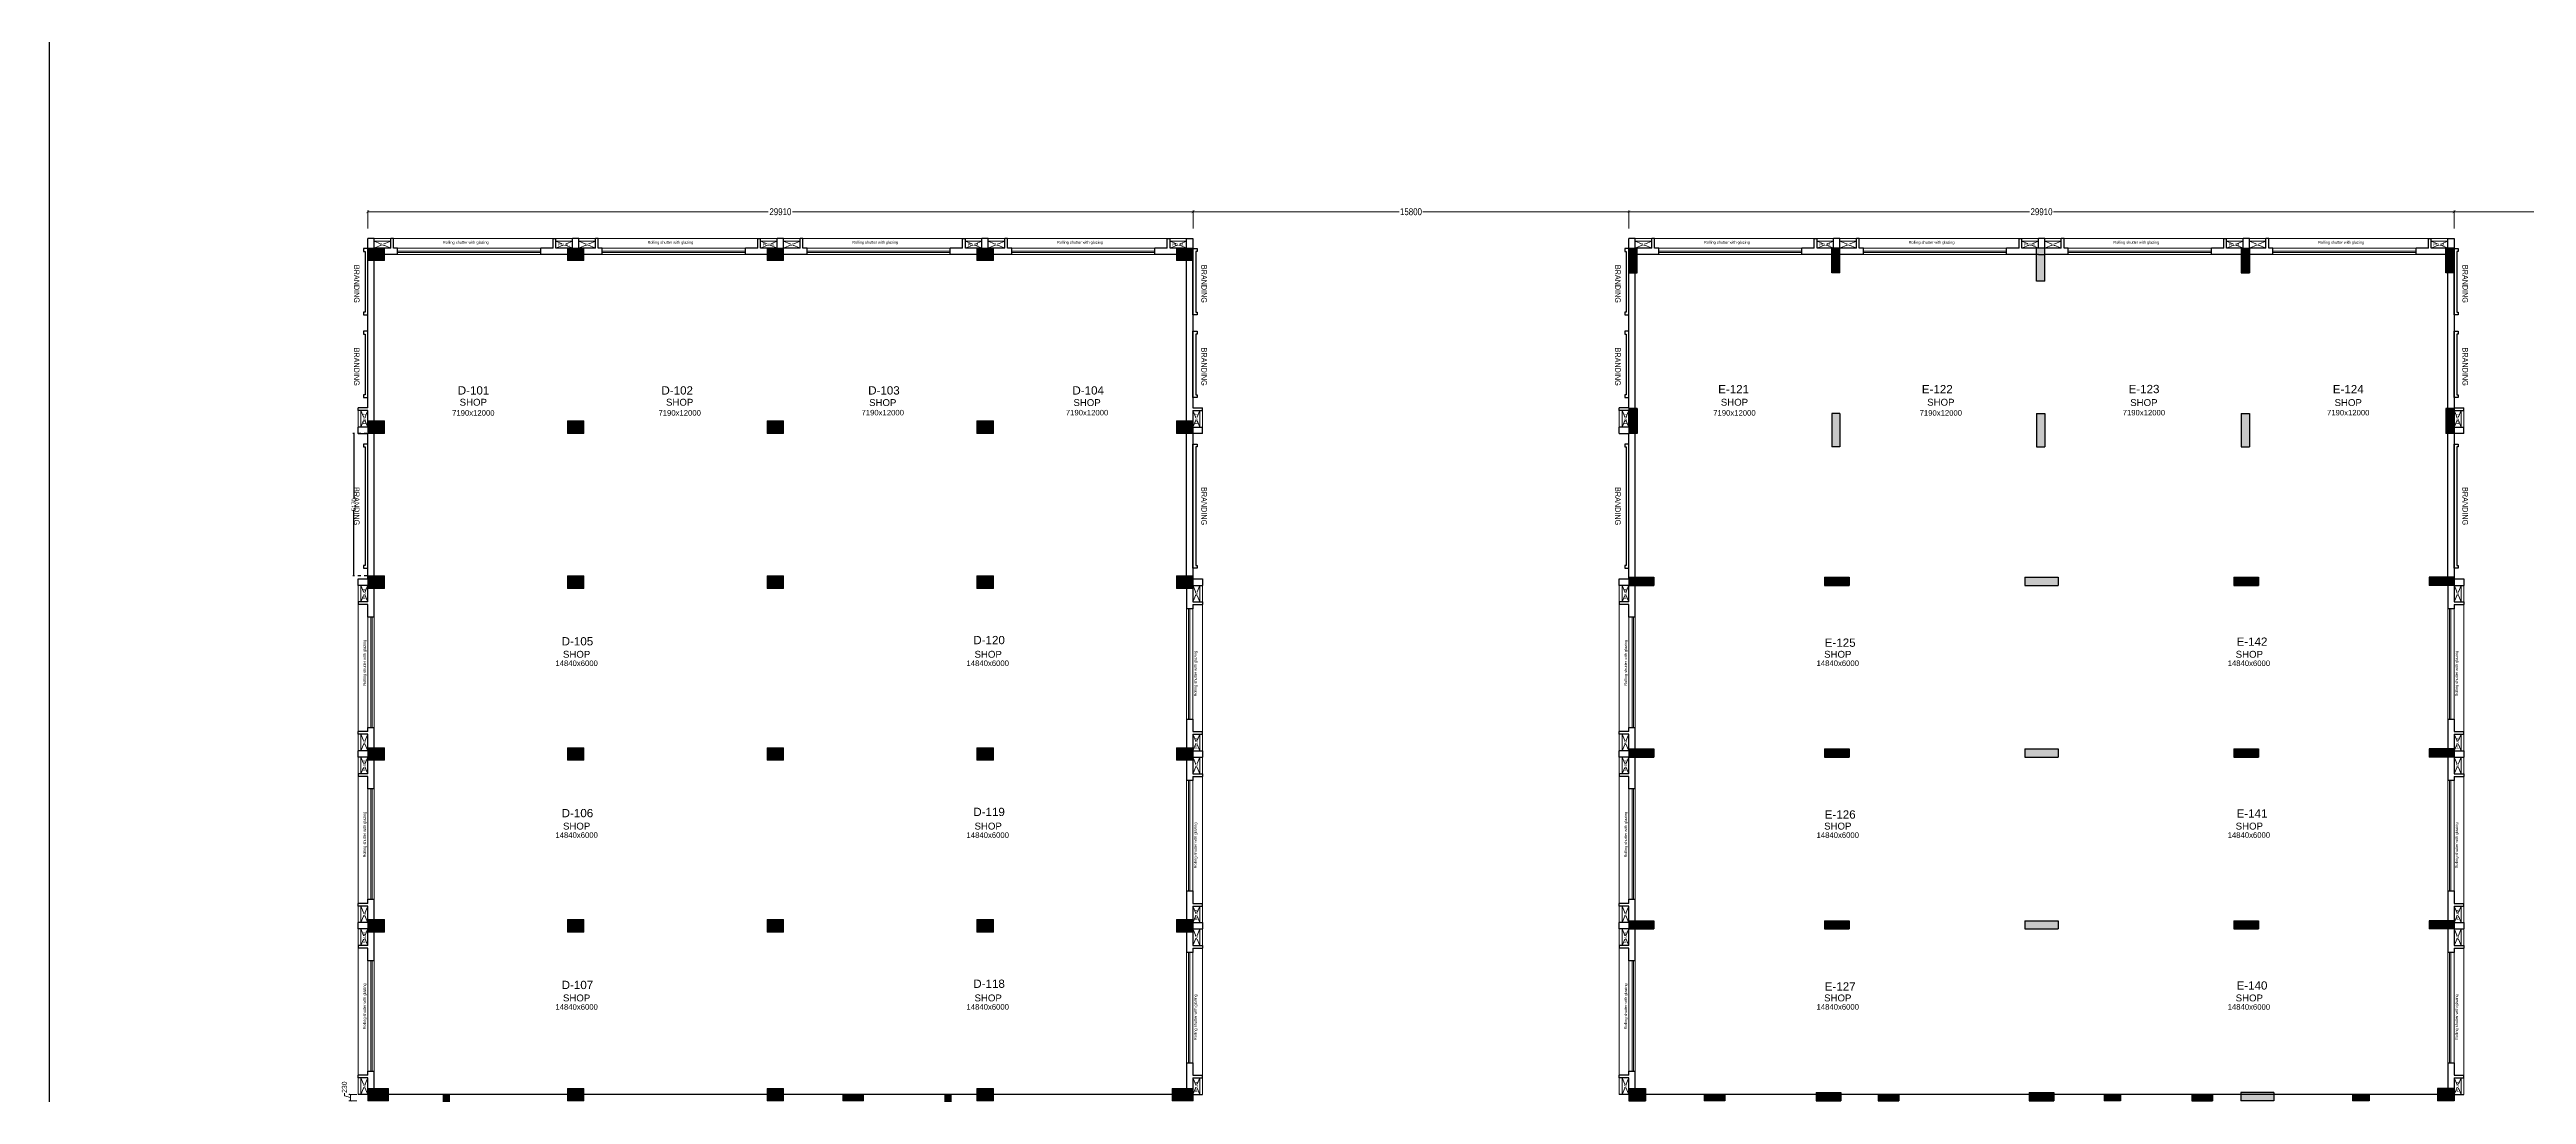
# Model space of a CAD drawing. Header units: metres. Extents: x 9819 to 10514, y 4405 to 4599.
# Drawn here: x 9907.9 to 9997.6, y 4464.2 to 4502.1 of the extents above; entities that cross this region are included whole.
import ezdxf
from ezdxf.enums import TextEntityAlignment as Align

# ---------------------------------------------------------------- set-up
doc = ezdxf.new("R2010")
doc.units = ezdxf.units.M
doc.header["$MEASUREMENT"] = 0
doc.header["$PDMODE"] = 35
doc.header["$PDSIZE"] = 0.3
doc.linetypes.add('DOT2', pattern=[0.125, 0, -0.125])
doc.linetypes.add('HIDDEN', pattern=[0.375, 0.25, -0.125])
for name, color, linetype in [('A_COL. NO', 4, 'Continuous'), ('A_SIGNAGE', 171, 'Continuous'), ('BG&E - DIMENSIONS', 7, 'Continuous'), ('STRU. COL.', 1, 'Continuous')]:
    doc.layers.add(name, color=color, linetype=linetype)
for name, color, linetype, lineweight in [('A_COMMENTS', 3, 'Continuous', 0), ('A_DOOR-WIN', 23, 'Continuous', 9), ('A_DOTTED', 8, 'HIDDEN', 0), ('A_EXCAVATION', 15, 'Continuous', 20), ('A_EXT DIM', 7, 'Continuous', 5), ('A_LEDGE', 252, 'Continuous', 15), ('A_SHOP NO.', 113, 'Continuous', 5), ('A_SILL 0.09', 9, 'Continuous', 9), ('A_STAIRS', 21, 'Continuous', 9), ('A_TEXT', 7, 'Continuous', 5), ('A_WALL', 7, 'Continuous', 30), ('COLUMN-FINAL', 210, 'Continuous', 20)]:
    doc.layers.add(name, color=color, linetype=linetype, lineweight=lineweight)
doc.layers.get('A_COL. NO').off()
doc.styles.add('A', font='ARIALN.TTF')
doc.styles.get("Standard").update_dxf_attribs({"font": 'arial.ttf'})
doc.dimstyles.new('DIM IN MM', dxfattribs={"dimtxt": 0.18, "dimasz": 0.075, "dimexe": 0.05, "dimexo": 0.05, "dimgap": 0.05, "dimtad": 0, "dimdec": 0, "dimlfac": 1000, "dimzin": 3, "dimdsep": 46, "dimtxsty": 'A', "dimblk1": 'ARCHTICK', "dimblk2": 'ARCHTICK', "dimsah": 1, "dimcen": 0, "dimclrd": 256, "dimclre": 256, "dimclrt": 256, "dimadec": 0, "dimazin": 0, "dimtfac": 1, "dimtdec": 0, "dimtofl": 0, "dimtmove": 1, "dimatfit": 3, "dimfxl": 1, "dimtolj": 1, "dimtzin": 0, "dimlwd": -1, "dimlwe": -1, "dimarcsym": 0})
doc.dimstyles.new('DIM IN MM LARGE', dxfattribs={"dimtxt": 0.25, "dimasz": 0.1, "dimexe": 0.05, "dimexo": 0.05, "dimgap": 0.05, "dimtad": 0, "dimdec": 0, "dimlfac": 1000, "dimzin": 3, "dimdsep": 46, "dimtxsty": 'A', "dimblk1": 'ARCHTICK', "dimblk2": 'ARCHTICK', "dimsah": 1, "dimcen": 0, "dimclrd": 256, "dimclre": 256, "dimclrt": 256, "dimadec": 0, "dimazin": 0, "dimtfac": 1, "dimtdec": 0, "dimtofl": 0, "dimtmove": 2, "dimatfit": 3, "dimfxl": 1, "dimtolj": 1, "dimtzin": 0, "dimlwd": -1, "dimlwe": -1, "dimarcsym": 0})
doc.dimstyles.new('DIM IN MM SMALL', dxfattribs={"dimtxt": 0.15, "dimasz": 0.05, "dimexe": 0.03, "dimexo": 0.03, "dimgap": 0.03, "dimtad": 0, "dimdec": 0, "dimlfac": 1000, "dimzin": 3, "dimdsep": 46, "dimtxsty": 'A', "dimblk": 'ARCHTICK', "dimcen": 0, "dimclrd": 256, "dimclre": 256, "dimclrt": 256, "dimadec": 0, "dimazin": 0, "dimtfac": 1, "dimtdec": 0, "dimtofl": 0, "dimtmove": 1, "dimatfit": 3, "dimfxl": 1, "dimtolj": 1, "dimtzin": 0, "dimlwd": -1, "dimlwe": -1, "dimarcsym": 0})

# ---------------------------------------------------------------- blocks, each defined once
blk = doc.blocks.new('Typical shops Gr.')
at = {"layer": 'A_DOOR-WIN'}
for p, q in [((0.465, -5.38), (0.465, -1.38)), ((0.515, -5.38), (0.515, -1.38)), ((30.095, -1.08), (30.095, -5.08)), ((30.145, -1.08), (30.145, -5.08))]:
    blk.add_line(p, q, dxfattribs=at)
at = {"layer": 'A_DOTTED'}
for p, q in [((0.1, -0.83), (0.35, -0.23)), ((0.1, -0.23), (0.35, -0.83)), ((30.51, -0.23), (30.26, -0.83)), ((30.51, -0.83), (30.26, -0.23)), ((0.1, -6.23), (0.35, -5.63)), ((0.1, -5.63), (0.35, -6.23)), ((30.51, -5.63), (30.26, -6.23)), ((30.51, -6.23), (30.26, -5.63))]:
    blk.add_line(p, q, dxfattribs=at)
at = {"layer": 'A_LEDGE'}
for p, q in [((0, -0.83), (0, -0.23)), ((0.1, -0.83), (0.1, -0.23)), ((30.51, -0.83), (30.51, -0.23)), ((30.61, -0.83), (30.61, -0.23)), ((0, -5.63), (0, -6.23)), ((0.1, -5.63), (0.1, -6.23)), ((30.51, -5.63), (30.51, -6.23)), ((30.61, -5.63), (30.61, -6.23))]:
    blk.add_line(p, q, dxfattribs=at)
at = {"layer": 'A_SILL 0.09'}
for p, q in [((0.35, -5.38), (0.35, -1.38)), ((0.58, -1.38), (0.58, -5.38)), ((30.03, -5.08), (30.03, -1.08)), ((30.26, -1.08), (30.26, -5.08))]:
    blk.add_line(p, q, dxfattribs=at)
at = {"layer": 'A_STAIRS'}
for p, q in [((0, -5.53), (0, -0.93)), ((30.61, -5.53), (30.61, -0.93))]:
    blk.add_line(p, q, dxfattribs=at)
at = {"layer": 'A_WALL'}
for p, q in [((0, -0.23), (0, 0)), ((30.61, 0), (30.61, -0.23)), ((0.35, -0.23), (0, -0.23)), ((0.35, -0.83), (0, -0.83)), ((0, -0.83), (0, -0.93)), ((0.35, -0.83), (0.35, -0.23)), ((0.58, -1.38), (0.58, -0.23)), ((30.03, -0.23), (30.03, -1.08)), ((30.26, -0.23), (30.61, -0.23)), ((30.26, -0.23), (30.26, -0.83)), ((30.26, -0.83), (30.61, -0.83)), ((30.61, -0.83), (30.61, -0.93)), ((0.35, -0.93), (0, -0.93)), ((0.35, -1.38), (0.35, -0.93)), ((0.58, -1.38), (0.35, -1.38)), ((30.26, -1.08), (30.03, -1.08)), ((30.26, -0.93), (30.61, -0.93)), ((30.26, -0.93), (30.26, -1.08)), ((0.35, -5.53), (0.35, -5.38)), ((0.35, -5.38), (0.58, -5.38)), ((0.58, -6.23), (0.58, -5.38)), ((30.03, -5.08), (30.03, -6.23)), ((30.03, -5.08), (30.26, -5.08)), ((30.26, -5.08), (30.26, -5.53)), ((0.35, -5.53), (0, -5.53)), ((0, -5.63), (0, -5.53)), ((0.35, -5.63), (0, -5.63)), ((0.35, -6.23), (0, -6.23)), ((0.35, -6.23), (0.35, -5.63)), ((30.26, -5.53), (30.61, -5.53)), ((30.26, -5.63), (30.26, -6.23)), ((30.26, -5.63), (30.61, -5.63)), ((30.26, -6.23), (30.61, -6.23)), ((30.61, -5.63), (30.61, -5.53))]:
    blk.add_line(p, q, dxfattribs=at)
at = {"layer": 'A_TEXT'}
for s, p in [('PLUM.', (0.274, -0.523)), ('AC', (30.436, -0.531)), ('Rolling shutter with glazing', (0.282, -3.034)), ('Rolling shutter with glazing', (30.399, -3.428)), ('AC', (0.274, -5.923)), ('PLUM.', (30.434, -5.936))]:
    blk.add_text(s, height=0.1, rotation=90, dxfattribs=at).set_placement(p, align=Align.CENTER)
for s, height, p in [('SHOP', 0.25, (7.92, -2.855)), ('SHOP', 0.25, (22.837, -2.855)), ('14840x6000', 0.2, (7.92, -3.155)), ('14840x6000', 0.2, (22.821, -3.155))]:
    blk.add_text(s, height=height, dxfattribs=at).set_placement(p, align=Align.CENTER)
blk = doc.blocks.new('_ARCHTICK')
at = {"color": 0, "linetype": 'ByBlock', "const_width": 0.15}
blk.add_lwpolyline([(-0.5, -0.5), (0.5, 0.5)], dxfattribs=at)
blk = doc.blocks.new('*D3996')
at = {"layer": 'A_EXT DIM', "transparency": 16777216}
for p, q in [((9918.547, 4464.193), (9918.547, 4464.293)), ((9918.764, 4464.128), (9918.547, 4464.193)), ((9918.995, 4464.243), (9918.714, 4464.243)), ((9918.995, 4464.013), (9918.714, 4464.013)), ((9918.764, 4464.243), (9918.764, 4464.013))]:
    blk.add_line(p, q, dxfattribs=at)
at = {"layer": 'Defpoints', "color": 0, "transparency": 16777216}
for p in [(9918.764, 4464.013), (9919.045, 4464.243), (9919.045, 4464.013)]:
    blk.add_point(p, dxfattribs=at)
at = {"layer": 'A_EXT DIM', "transparency": 16777216, "xscale": 0.075, "yscale": 0.075, "zscale": 0.075}
for p, rotation in [((9918.764, 4464.243), 90), ((9918.764, 4464.013), 270)]:
    blk.add_blockref('_ARCHTICK', p, dxfattribs=dict(at, rotation=rotation))
at = {"layer": 'A_EXT DIM', "transparency": 16777216, "insert": (9918.547, 4464.507), "char_height": 0.18, "attachment_point": 5, "rotation": 90, "style": 'A'}
blk.add_mtext('\\A1;230', dxfattribs=at)
blk = doc.blocks.new('*D4018')
at = {"layer": 'A_EXT DIM', "transparency": 16777216}
for p, q in [((9919.395, 4495.642), (9919.395, 4496.298)), ((9919.395, 4496.248), (9933.912, 4496.248)), ((9949.305, 4496.248), (9934.787, 4496.248)), ((9949.305, 4495.642), (9949.305, 4496.298))]:
    blk.add_line(p, q, dxfattribs=at)
at = {"layer": 'Defpoints', "color": 0, "transparency": 16777216}
for p in [(9949.305, 4496.248), (9919.395, 4495.592), (9949.305, 4495.592)]:
    blk.add_point(p, dxfattribs=at)
at = {"layer": 'A_EXT DIM', "transparency": 16777216, "xscale": 0.1, "yscale": 0.1, "zscale": 0.1, "rotation": 180}
blk.add_blockref('_ARCHTICK', (9919.395, 4496.248), dxfattribs=at)
at = {"layer": 'A_EXT DIM', "transparency": 16777216, "xscale": 0.1, "yscale": 0.1, "zscale": 0.1}
blk.add_blockref('_ARCHTICK', (9949.305, 4496.248), dxfattribs=at)
at = {"layer": 'A_EXT DIM', "transparency": 16777216, "insert": (9934.35, 4496.248), "char_height": 0.25, "attachment_point": 5, "style": 'A'}
blk.add_mtext('\\A1;29910', dxfattribs=at)
blk = doc.blocks.new('*D4019')
at = {"layer": 'A_EXT DIM', "transparency": 16777216}
for p, q in [((9949.305, 4495.642), (9949.305, 4496.298)), ((9949.305, 4496.248), (9956.779, 4496.248)), ((9965.105, 4496.248), (9957.63, 4496.248)), ((9965.105, 4495.642), (9965.105, 4496.298))]:
    blk.add_line(p, q, dxfattribs=at)
at = {"layer": 'Defpoints', "color": 0, "transparency": 16777216}
for p in [(9965.105, 4496.248), (9949.305, 4495.592), (9965.105, 4495.592)]:
    blk.add_point(p, dxfattribs=at)
at = {"layer": 'A_EXT DIM', "transparency": 16777216, "xscale": 0.1, "yscale": 0.1, "zscale": 0.1, "rotation": 180}
blk.add_blockref('_ARCHTICK', (9949.305, 4496.248), dxfattribs=at)
at = {"layer": 'A_EXT DIM', "transparency": 16777216, "xscale": 0.1, "yscale": 0.1, "zscale": 0.1}
blk.add_blockref('_ARCHTICK', (9965.105, 4496.248), dxfattribs=at)
at = {"layer": 'A_EXT DIM', "transparency": 16777216, "insert": (9957.205, 4496.248), "char_height": 0.25, "attachment_point": 5, "style": 'A'}
blk.add_mtext('\\A1;15800', dxfattribs=at)
blk = doc.blocks.new('*D4020')
at = {"layer": 'A_EXT DIM', "transparency": 16777216}
for p, q in [((9965.105, 4495.642), (9965.105, 4496.298)), ((9965.105, 4496.248), (9979.622, 4496.248)), ((9995.015, 4496.248), (9980.497, 4496.248)), ((9995.015, 4495.642), (9995.015, 4496.298))]:
    blk.add_line(p, q, dxfattribs=at)
at = {"layer": 'Defpoints', "color": 0, "transparency": 16777216}
for p in [(9995.015, 4496.248), (9965.105, 4495.592), (9995.015, 4495.592)]:
    blk.add_point(p, dxfattribs=at)
at = {"layer": 'A_EXT DIM', "transparency": 16777216, "xscale": 0.1, "yscale": 0.1, "zscale": 0.1, "rotation": 180}
blk.add_blockref('_ARCHTICK', (9965.105, 4496.248), dxfattribs=at)
at = {"layer": 'A_EXT DIM', "transparency": 16777216, "xscale": 0.1, "yscale": 0.1, "zscale": 0.1}
blk.add_blockref('_ARCHTICK', (9995.015, 4496.248), dxfattribs=at)
at = {"layer": 'A_EXT DIM', "transparency": 16777216, "insert": (9980.06, 4496.248), "char_height": 0.25, "attachment_point": 5, "style": 'A'}
blk.add_mtext('\\A1;29910', dxfattribs=at)
blk = doc.blocks.new('*D4021')
at = {"layer": 'A_EXT DIM', "transparency": 16777216}
for p, q in [((9995.015, 4495.642), (9995.015, 4496.298)), ((9995.015, 4496.248), (10002.489, 4496.248)), ((10010.815, 4496.248), (10003.34, 4496.248)), ((10010.815, 4495.642), (10010.815, 4496.298))]:
    blk.add_line(p, q, dxfattribs=at)
at = {"layer": 'Defpoints', "color": 0, "transparency": 16777216}
for p in [(10010.815, 4496.248), (9995.015, 4495.592), (10010.815, 4495.592)]:
    blk.add_point(p, dxfattribs=at)
at = {"layer": 'A_EXT DIM', "transparency": 16777216, "xscale": 0.1, "yscale": 0.1, "zscale": 0.1, "rotation": 180}
blk.add_blockref('_ARCHTICK', (9995.015, 4496.248), dxfattribs=at)
at = {"layer": 'A_EXT DIM', "transparency": 16777216, "xscale": 0.1, "yscale": 0.1, "zscale": 0.1}
blk.add_blockref('_ARCHTICK', (10010.815, 4496.248), dxfattribs=at)
at = {"layer": 'A_EXT DIM', "transparency": 16777216, "insert": (10002.915, 4496.248), "char_height": 0.25, "attachment_point": 5, "style": 'A'}
blk.add_mtext('\\A1;15800', dxfattribs=at)
blk = doc.blocks.new('Wing D Columns')
at = {"layer": 'COLUMN-FINAL'}
for color, points in [(1, [(0, 0), (0, -0.45), (0.6, -0.45), (0.6, 0)]), (3, [(14.47, 0), (14.47, -0.45), (15.07, -0.45), (15.07, 0)]), (3, [(22.075, 0), (22.075, -0.45), (22.675, -0.45), (22.675, 0)]), (3, [(7.235, 0), (7.235, -0.45), (7.835, -0.45), (7.835, 0)]), (1, [(29.31, 0), (29.31, -0.45), (29.91, -0.45), (29.91, 0)]), (1, [(0, -6.27), (0, -6.72), (0.6, -6.72), (0.6, -6.27)]), (3, [(7.235, -6.27), (7.235, -6.72), (7.835, -6.72), (7.835, -6.27)]), (3, [(14.47, -6.27), (14.47, -6.72), (15.07, -6.72), (15.07, -6.27)]), (3, [(22.075, -6.27), (22.075, -6.72), (22.675, -6.72), (22.675, -6.27)]), (1, [(29.31, -6.27), (29.31, -6.72), (29.91, -6.72), (29.91, -6.27)]), (1, [(0, -11.89), (0, -12.34), (0.6, -12.34), (0.6, -11.89)]), (3, [(7.235, -11.89), (7.235, -12.34), (7.835, -12.34), (7.835, -11.89)]), (3, [(14.47, -11.89), (14.47, -12.34), (15.07, -12.34), (15.07, -11.89)]), (3, [(22.075, -11.89), (22.075, -12.34), (22.675, -12.34), (22.675, -11.89)]), (1, [(29.31, -11.89), (29.31, -12.34), (29.91, -12.34), (29.91, -11.89)]), (1, [(0, -18.12), (0, -18.57), (0.6, -18.57), (0.6, -18.12)]), (3, [(7.235, -18.12), (7.235, -18.57), (7.835, -18.57), (7.835, -18.12)]), (3, [(14.47, -18.12), (14.47, -18.57), (15.07, -18.57), (15.07, -18.12)]), (3, [(22.075, -18.12), (22.075, -18.57), (22.675, -18.57), (22.675, -18.12)]), (1, [(29.31, -18.12), (29.31, -18.57), (29.91, -18.57), (29.91, -18.12)]), (1, [(0, -24.35), (0, -24.8), (0.6, -24.8), (0.6, -24.35)]), (3, [(7.235, -24.35), (7.235, -24.8), (7.835, -24.8), (7.835, -24.35)]), (3, [(14.47, -24.35), (14.47, -24.8), (15.07, -24.8), (15.07, -24.35)]), (3, [(22.075, -24.35), (22.075, -24.8), (22.675, -24.8), (22.675, -24.35)]), (1, [(29.31, -24.35), (29.31, -24.8), (29.91, -24.8), (29.91, -24.35)]), (4, [(0, -30.47), (0, -30.92), (0.75, -30.92), (0.75, -30.47)]), (1, [(7.235, -30.47), (7.235, -30.92), (7.835, -30.92), (7.835, -30.47)]), (1, [(14.47, -30.47), (14.47, -30.92), (15.07, -30.92), (15.07, -30.47)]), (1, [(22.075, -30.47), (22.075, -30.92), (22.675, -30.92), (22.675, -30.47)]), (4, [(29.16, -30.47), (29.16, -30.92), (29.91, -30.92), (29.91, -30.47)])]:
    blk.add_hatch(color=color, dxfattribs=at).paths.add_polyline_path(points)
h = blk.add_hatch(color=30, dxfattribs=at)
h.dxf.hatch_style = 1
h.paths.add_polyline_path([(2.73, -31.44), (2.96, -31.44), (2.96, -30.69), (2.73, -30.69)])
h = blk.add_hatch(color=86, dxfattribs=at)
h.dxf.hatch_style = 1
h.paths.add_polyline_path([(17.97, -30.92), (17.97, -30.69), (17.22, -30.69), (17.22, -30.92)])
h = blk.add_hatch(color=190, dxfattribs=at)
h.dxf.hatch_style = 1
h.paths.add_polyline_path([(20.92, -31.29), (21.15, -31.29), (21.15, -30.69), (20.92, -30.69)])
at = {"layer": 'COLUMN-FINAL', "color": 1}
for points in [[(0, 0), (0, -0.45), (0.6, -0.45), (0.6, 0)], [(29.31, 0), (29.31, -0.45), (29.91, -0.45), (29.91, 0)], [(0, -6.27), (0, -6.72), (0.6, -6.72), (0.6, -6.27)], [(29.31, -6.27), (29.31, -6.72), (29.91, -6.72), (29.91, -6.27)], [(0, -11.89), (0, -12.34), (0.6, -12.34), (0.6, -11.89)], [(29.31, -11.89), (29.31, -12.34), (29.91, -12.34), (29.91, -11.89)], [(0, -18.12), (0, -18.57), (0.6, -18.57), (0.6, -18.12)], [(29.31, -18.12), (29.31, -18.57), (29.91, -18.57), (29.91, -18.12)], [(0, -24.35), (0, -24.8), (0.6, -24.8), (0.6, -24.35)], [(29.31, -24.35), (29.31, -24.8), (29.91, -24.8), (29.91, -24.35)], [(7.235, -30.47), (7.235, -30.92), (7.835, -30.92), (7.835, -30.47)], [(14.47, -30.47), (14.47, -30.92), (15.07, -30.92), (15.07, -30.47)], [(22.075, -30.47), (22.075, -30.92), (22.675, -30.92), (22.675, -30.47)]]:
    blk.add_lwpolyline(points, close=True, dxfattribs=at)
at = {"layer": 'COLUMN-FINAL', "color": 3}
for points in [[(14.47, 0), (14.47, -0.45), (15.07, -0.45), (15.07, 0)], [(22.075, 0), (22.075, -0.45), (22.675, -0.45), (22.675, 0)], [(7.235, 0), (7.235, -0.45), (7.835, -0.45), (7.835, 0)], [(7.235, -6.27), (7.235, -6.72), (7.835, -6.72), (7.835, -6.27)], [(14.47, -6.27), (14.47, -6.72), (15.07, -6.72), (15.07, -6.27)], [(22.075, -6.27), (22.075, -6.72), (22.675, -6.72), (22.675, -6.27)], [(7.235, -11.89), (7.235, -12.34), (7.835, -12.34), (7.835, -11.89)], [(14.47, -11.89), (14.47, -12.34), (15.07, -12.34), (15.07, -11.89)], [(22.075, -11.89), (22.075, -12.34), (22.675, -12.34), (22.675, -11.89)], [(7.235, -18.12), (7.235, -18.57), (7.835, -18.57), (7.835, -18.12)], [(14.47, -18.12), (14.47, -18.57), (15.07, -18.57), (15.07, -18.12)], [(22.075, -18.12), (22.075, -18.57), (22.675, -18.57), (22.675, -18.12)], [(7.235, -24.35), (7.235, -24.8), (7.835, -24.8), (7.835, -24.35)], [(14.47, -24.35), (14.47, -24.8), (15.07, -24.8), (15.07, -24.35)], [(22.075, -24.35), (22.075, -24.8), (22.675, -24.8), (22.675, -24.35)]]:
    blk.add_lwpolyline(points, close=True, dxfattribs=at)
at = {"layer": 'COLUMN-FINAL', "color": 4}
for points in [[(0, -30.47), (0, -30.92), (0.75, -30.92), (0.75, -30.47)], [(29.16, -30.47), (29.16, -30.92), (29.91, -30.92), (29.91, -30.47)]]:
    blk.add_lwpolyline(points, close=True, dxfattribs=at)
at = {"layer": 'COLUMN-FINAL', "color": 30}
blk.add_lwpolyline([(2.73, -31.44), (2.96, -31.44), (2.96, -30.69), (2.73, -30.69)], close=True, dxfattribs=at)
at = {"layer": 'COLUMN-FINAL', "color": 86}
blk.add_lwpolyline([(17.97, -30.92), (17.97, -30.69), (17.22, -30.69), (17.22, -30.92)], close=True, dxfattribs=at)
at = {"layer": 'COLUMN-FINAL', "color": 190}
blk.add_lwpolyline([(20.92, -31.29), (21.15, -31.29), (21.15, -30.69), (20.92, -30.69)], close=True, dxfattribs=at)
blk = doc.blocks.new('WING-D REVISED COLU.')
at = {"layer": 'A_EXCAVATION'}
blk.add_blockref('Wing D Columns', (5532.543, -8729.918), dxfattribs=at)
blk = doc.blocks.new('col')
at = {"linetype": 'Continuous'}
blk.add_hatch(color=256, dxfattribs=at).paths.add_polyline_path([(0, 0), (1, 0), (1, 1), (0, 1), (0, 0)])
at = {"linetype": 'Continuous', "lineweight": 25}
for p, q in [((0, 1), (1, 1)), ((0, 1), (0, 0)), ((1, 1), (1, 0)), ((0, 0), (1, 0))]:
    blk.add_line(p, q, dxfattribs=at)
blk = doc.blocks.new('WING-E REVISED COLU.')
at = {"layer": 'STRU. COL.', "zscale": 0.23}
for p, xscale, yscale, rotation in [((5452.425, -8836.166), -0.3, 0.9, 180), ((5460.075, -8836.166), 0.3, 0.9, 180), ((5467.495, -8836.166), 0.3, 1.2, 180), ((5474.915, -8836.166), -0.9000000000000005, 0.3000000000000001, 90), ((5482.335, -8836.166), 0.3, 0.9, 180), ((5467.495, -8842.171), -1.2, 0.3, 90), ((5474.915, -8842.171), -1.2, 0.3, 90), ((5455.155, -8866.856), 0.23, 0.75, 270), ((5473.575, -8866.856), -0.2300000000000001, 0.7500000000000002, 90), ((5475.805, -8867.086), -1.2, 0.3, 359.9999999999758)]:
    blk.add_blockref('col', p, dxfattribs=dict(at, xscale=xscale, yscale=yscale, rotation=rotation))
for p, xscale, yscale in [((5452.725, -8842.886), -0.3, 0.9), ((5482.335, -8842.886), -0.3, 0.9), ((5460.075, -8843.371), -0.3, 1.2), ((5452.425, -8848.396), 0.9, 0.3), ((5459.51, -8848.396), 0.9, 0.3), ((5466.78, -8848.396), 1.2, 0.3), ((5474.35, -8848.396), 0.9, 0.3), ((5482.335, -8848.396), -0.9, 0.3), ((5452.425, -8854.626), 0.9, 0.3), ((5459.51, -8854.626), 0.9, 0.3), ((5466.78, -8854.626), 1.2, 0.3), ((5474.35, -8854.626), 0.9, 0.3), ((5482.335, -8854.626), -0.9, 0.3), ((5452.425, -8860.856), 0.9, 0.3), ((5459.51, -8860.856), 0.9, 0.3), ((5466.78, -8860.856), 1.2, 0.3), ((5474.35, -8860.856), 0.9, 0.3), ((5482.335, -8860.856), -0.9, 0.3), ((5452.425, -8867.086), 0.6, 0.45), ((5459.21, -8867.086), 0.9, 0.3), ((5461.455, -8867.086), 0.75, 0.23), ((5466.93, -8867.086), 0.9, 0.3), ((5470.245, -8867.086), -0.6, 0.23), ((5479.255, -8867.086), -0.6, 0.23), ((5482.335, -8867.086), -0.6, 0.45)]:
    blk.add_blockref('col', p, dxfattribs=dict(at, xscale=xscale, yscale=yscale))
blk = doc.blocks.new('*D4095')
at = {"layer": 'BG&E - DIMENSIONS', "linetype": 'DOT2', "transparency": 16777216}
for p, q in [((9919.365, 4488.213), (9918.858, 4488.213)), ((9919.365, 4483.043), (9918.858, 4483.043))]:
    blk.add_line(p, q, dxfattribs=at)
at = {"layer": 'BG&E - DIMENSIONS', "transparency": 16777216}
for p, q in [((9918.888, 4488.213), (9918.888, 4485.841)), ((9918.888, 4483.043), (9918.888, 4485.414))]:
    blk.add_line(p, q, dxfattribs=at)
at = {"layer": 'Defpoints', "color": 0, "transparency": 16777216}
for p in [(9919.395, 4488.213), (9918.888, 4483.043), (9919.395, 4483.043)]:
    blk.add_point(p, dxfattribs=at)
at = {"layer": 'BG&E - DIMENSIONS', "transparency": 16777216, "xscale": 0.05, "yscale": 0.05, "zscale": 0.05}
for p, rotation in [((9918.888, 4488.213), 90), ((9918.888, 4483.043), 270)]:
    blk.add_blockref('_ARCHTICK', p, dxfattribs=dict(at, rotation=rotation))
at = {"layer": 'BG&E - DIMENSIONS', "lineweight": 0, "transparency": 16777216, "insert": (9918.888, 4485.628), "char_height": 0.15, "attachment_point": 5, "rotation": 90, "style": 'A'}
blk.add_mtext('\\A1;5170', dxfattribs=at)
blk = doc.blocks.new('A$C4010bc27')
at = {"layer": 'A_DOOR-WIN'}
for p, q in [((-8.57, 11.962), (-13.76, 11.962)), ((-8.57, 11.912), (-13.76, 11.912)), ((-1.15, 11.962), (-6.34, 11.962)), ((-1.15, 11.912), (-6.34, 11.912))]:
    blk.add_line(p, q, dxfattribs=at)
at = {"layer": 'A_DOTTED'}
for p, q in [((-14.01, 12.327), (-14.61, 12.077)), ((-14.61, 12.327), (-14.01, 12.077)), ((-8.02, 12.327), (-7.42, 12.077)), ((-7.42, 12.327), (-8.02, 12.077)), ((-6.59, 12.327), (-7.19, 12.077)), ((-7.19, 12.327), (-6.59, 12.077)), ((-0.6, 12.327), (0, 12.077)), ((0, 12.327), (-0.6, 12.077))]:
    blk.add_line(p, q, dxfattribs=at)
at = {"layer": 'A_LEDGE'}
for p, q in [((-14.01, 12.427), (-14.61, 12.427)), ((-14.01, 12.327), (-14.61, 12.327)), ((-8.02, 12.427), (-7.42, 12.427)), ((-8.02, 12.327), (-7.42, 12.327)), ((-6.59, 12.427), (-7.19, 12.427)), ((-6.59, 12.327), (-7.19, 12.327)), ((-0.6, 12.427), (0, 12.427)), ((-0.6, 12.327), (0, 12.327))]:
    blk.add_line(p, q, dxfattribs=at)
at = {"layer": 'A_SILL 0.09'}
for p, q in [((-8.57, 12.077), (-13.76, 12.077)), ((-13.76, 11.847), (-8.57, 11.847)), ((-1.15, 12.077), (-6.34, 12.077)), ((-6.34, 11.847), (-1.15, 11.847))]:
    blk.add_line(p, q, dxfattribs=at)
at = {"layer": 'A_STAIRS'}
for p, q in [((-13.91, 12.427), (-8.12, 12.427)), ((-6.49, 12.427), (-0.7, 12.427))]:
    blk.add_line(p, q, dxfattribs=at)
at = {"layer": 'A_WALL'}
for p, q in [((-14.61, 12.427), (-14.84, 12.427)), ((-14.61, 12.077), (-14.61, 12.427)), ((-14.01, 12.077), (-14.61, 12.077)), ((-13.76, 11.847), (-14.61, 11.847)), ((-14.01, 12.077), (-14.01, 12.427)), ((-13.91, 12.427), (-14.01, 12.427)), ((-13.91, 12.077), (-13.91, 12.427)), ((-13.76, 12.077), (-13.91, 12.077)), ((-13.76, 11.847), (-13.76, 12.077)), ((-8.57, 11.847), (-8.57, 12.077)), ((-8.12, 12.077), (-8.57, 12.077)), ((-7.12, 11.847), (-8.57, 11.847)), ((-8.12, 12.077), (-8.12, 12.427)), ((-8.12, 12.427), (-8.02, 12.427)), ((-8.02, 12.077), (-8.02, 12.427)), ((-7.42, 12.077), (-8.02, 12.077)), ((-7.42, 12.077), (-7.42, 12.427)), ((-7.19, 12.427), (-7.42, 12.427)), ((-7.19, 12.077), (-7.19, 12.427)), ((-6.59, 12.077), (-7.19, 12.077)), ((-6.34, 11.847), (-7.12, 11.847)), ((-6.59, 12.077), (-6.59, 12.427)), ((-6.49, 12.427), (-6.59, 12.427)), ((-6.49, 12.077), (-6.49, 12.427)), ((-6.34, 12.077), (-6.49, 12.077)), ((-6.34, 11.847), (-6.34, 12.077)), ((-1.15, 11.847), (-1.15, 12.077)), ((-0.7, 12.077), (-1.15, 12.077)), ((0, 11.847), (-1.15, 11.847)), ((-0.7, 12.077), (-0.7, 12.427)), ((-0.7, 12.427), (-0.6, 12.427)), ((-0.6, 12.077), (-0.6, 12.427)), ((0, 12.077), (-0.6, 12.077)), ((0, 12.077), (0, 12.427))]:
    blk.add_line(p, q, dxfattribs=at)
blk.add_lwpolyline([(-14.61, 0.077), (-14.61, 11.847)], dxfattribs=at)
at = {"layer": 'A_TEXT'}
for s, height, p in [('AC', 0.1, (-14.301, 12.146)), ('Rolling shutter with glazing', 0.1, (-11.288, 12.234)), ('PLUM.', 0.1, (-7.728, 12.148)), ('AC', 0.1, (-6.881, 12.146)), ('Rolling shutter with glazing', 0.1, (-3.868, 12.234)), ('PLUM.', 0.1, (-0.308, 12.148)), ('SHOP', 0.25, (-11.015, 6.361)), ('SHOP', 0.25, (-3.535, 6.361)), ('7190x12000', 0.2, (-11.015, 5.999)), ('7190x12000', 0.2, (-3.535, 5.999))]:
    blk.add_text(s, height=height, dxfattribs=at).set_placement(p, align=Align.CENTER)
blk = doc.blocks.new('A$C8ff66d5d')
at = {"layer": 'A_DOOR-WIN'}
for p, q in [((6.04, 11.885), (0.85, 11.885)), ((6.04, 11.835), (0.85, 11.835)), ((13.46, 11.885), (8.27, 11.885)), ((13.46, 11.835), (8.27, 11.835))]:
    blk.add_line(p, q, dxfattribs=at)
at = {"layer": 'A_DOTTED'}
for p, q in [((0.6, 12.25), (0, 12)), ((0, 12.25), (0.6, 12)), ((6.59, 12.25), (7.19, 12)), ((7.19, 12.25), (6.59, 12)), ((8.02, 12.25), (7.42, 12)), ((7.42, 12.25), (8.02, 12)), ((14.01, 12.25), (14.61, 12)), ((14.61, 12.25), (14.01, 12))]:
    blk.add_line(p, q, dxfattribs=at)
at = {"layer": 'A_LEDGE'}
for p, q in [((0.6, 12.35), (0, 12.35)), ((0.6, 12.25), (0, 12.25)), ((6.59, 12.35), (7.19, 12.35)), ((6.59, 12.25), (7.19, 12.25)), ((8.02, 12.35), (7.42, 12.35)), ((8.02, 12.25), (7.42, 12.25)), ((14.01, 12.35), (14.61, 12.35)), ((14.01, 12.25), (14.61, 12.25))]:
    blk.add_line(p, q, dxfattribs=at)
at = {"layer": 'A_SILL 0.09'}
for p, q in [((6.04, 12), (0.85, 12)), ((0.85, 11.77), (6.04, 11.77)), ((13.46, 12), (8.27, 12)), ((8.27, 11.77), (13.46, 11.77))]:
    blk.add_line(p, q, dxfattribs=at)
at = {"layer": 'A_STAIRS'}
for p, q in [((0.7, 12.35), (6.49, 12.35)), ((8.12, 12.35), (13.91, 12.35))]:
    blk.add_line(p, q, dxfattribs=at)
at = {"layer": 'A_WALL'}
for p, q in [((0, 12.35), (-0.23, 12.35)), ((0, 12), (0, 12.35)), ((0.6, 12), (0, 12)), ((0.85, 11.77), (0, 11.77)), ((0.6, 12), (0.6, 12.35)), ((0.7, 12.35), (0.6, 12.35)), ((0.7, 12), (0.7, 12.35)), ((0.85, 12), (0.7, 12)), ((0.85, 11.77), (0.85, 12)), ((6.04, 11.77), (6.04, 12)), ((6.49, 12), (6.04, 12)), ((7.49, 11.77), (6.04, 11.77)), ((6.49, 12), (6.49, 12.35)), ((6.49, 12.35), (6.59, 12.35)), ((6.59, 12), (6.59, 12.35)), ((7.19, 12), (6.59, 12)), ((7.19, 12), (7.19, 12.35)), ((7.42, 12.35), (7.19, 12.35)), ((7.42, 12), (7.42, 12.35)), ((8.02, 12), (7.42, 12)), ((8.27, 11.77), (7.49, 11.77)), ((8.02, 12), (8.02, 12.35)), ((8.12, 12.35), (8.02, 12.35)), ((8.12, 12), (8.12, 12.35)), ((8.27, 12), (8.12, 12)), ((8.27, 11.77), (8.27, 12)), ((13.46, 11.77), (13.46, 12)), ((13.91, 12), (13.46, 12)), ((14.61, 11.77), (13.46, 11.77)), ((13.91, 12), (13.91, 12.35)), ((13.91, 12.35), (14.01, 12.35)), ((14.01, 12), (14.01, 12.35)), ((14.61, 12), (14.01, 12)), ((14.61, 12), (14.61, 12.35)), ((14.61, 0), (14.61, 11.77))]:
    blk.add_line(p, q, dxfattribs=at)
at = {"layer": 'A_TEXT'}
for s, height, p in [('AC', 0.1, (0.309, 12.069)), ('Rolling shutter with glazing', 0.1, (3.322, 12.157)), ('PLUM.', 0.1, (6.882, 12.071)), ('AC', 0.1, (7.729, 12.069)), ('Rolling shutter with glazing', 0.1, (10.742, 12.157)), ('PLUM.', 0.1, (14.302, 12.071)), ('SHOP', 0.25, (3.595, 6.271)), ('SHOP', 0.25, (11.001, 6.271)), ('7190x12000', 0.2, (3.595, 5.931)), ('7190x12000', 0.2, (11.001, 5.931))]:
    blk.add_text(s, height=height, dxfattribs=at).set_placement(p, align=Align.CENTER)

msp = doc.modelspace()

# ---------------------------------------------------------------- linework, layer by layer
for p, q in [((9934.2345, 4494.7028), (9934.4645, 4494.7028)), ((9979.9445, 4494.7028), (9980.1745, 4494.7028))]:
    msp.add_line(p, q)
msp.add_lwpolyline([(9907.8601, 4599.1913), (10513.7871, 4599.1913), (10513.7871, 4405.0688), (9907.8601, 4405.0688)], close=True)
at = {"layer": 'A_COMMENTS'}
for points in [[(9919.1445, 4488.4428), (9919.3945, 4488.4428), (9919.3945, 4489.0428), (9919.1445, 4489.0428)], [(9949.5545, 4488.4428), (9949.3045, 4488.4428), (9949.3045, 4489.0428), (9949.5545, 4489.0428)], [(9964.8545, 4488.4428), (9965.1045, 4488.4428), (9965.1045, 4489.0428), (9964.8545, 4489.0428)], [(9995.2645, 4488.4428), (9995.0145, 4488.4428), (9995.0145, 4489.0428), (9995.2645, 4489.0428)]]:
    msp.add_lwpolyline(points, close=True, dxfattribs=at)
at = {"layer": 'A_DOTTED'}
for p, q in [((9919.1445, 4489.0428), (9919.3945, 4488.4428)), ((9919.1445, 4488.4428), (9919.3945, 4489.0428)), ((9949.5545, 4489.0428), (9949.3045, 4488.4428)), ((9949.5545, 4488.4428), (9949.3045, 4489.0428)), ((9964.8545, 4489.0428), (9965.1045, 4488.4428)), ((9964.8545, 4488.4428), (9965.1045, 4489.0428)), ((9995.2645, 4489.0428), (9995.0145, 4488.4428)), ((9995.2645, 4488.4428), (9995.0145, 4489.0428))]:
    msp.add_line(p, q, dxfattribs=at)
at = {"layer": 'A_LEDGE'}
for p, q in [((9919.0445, 4489.0428), (9919.0445, 4488.4428)), ((9919.1445, 4489.0428), (9919.1445, 4488.4428)), ((9949.5545, 4489.0428), (9949.5545, 4488.4428)), ((9949.6545, 4489.0428), (9949.6545, 4488.4428)), ((9964.7545, 4489.0428), (9964.7545, 4488.4428)), ((9964.8545, 4489.0428), (9964.8545, 4488.4428)), ((9995.2645, 4489.0428), (9995.2645, 4488.4428)), ((9995.3645, 4489.0428), (9995.3645, 4488.4428))]:
    msp.add_line(p, q, dxfattribs=at)
at = {"layer": 'A_SIGNAGE', "color": 6}
for points in [[(9919.3945, 4494.9128), (9919.2445, 4494.9128), (9919.2445, 4494.8128), (9919.2945, 4494.8128), (9919.2945, 4492.6128), (9919.2445, 4492.6128), (9919.2445, 4492.5128), (9919.3945, 4492.5128)], [(9949.3045, 4494.9128), (9949.4545, 4494.9128), (9949.4545, 4494.8128), (9949.4045, 4494.8128), (9949.4045, 4492.6128), (9949.4545, 4492.6128), (9949.4545, 4492.5128), (9949.3045, 4492.5128)], [(9965.1045, 4494.9128), (9964.9545, 4494.9128), (9964.9545, 4494.8128), (9965.0045, 4494.8128), (9965.0045, 4492.6128), (9964.9545, 4492.6128), (9964.9545, 4492.5128), (9965.1045, 4492.5128)], [(9995.0145, 4494.9128), (9995.1645, 4494.9128), (9995.1645, 4494.8128), (9995.1145, 4494.8128), (9995.1145, 4492.6128), (9995.1645, 4492.6128), (9995.1645, 4492.5128), (9995.0145, 4492.5128)], [(9919.3945, 4491.9128), (9919.2445, 4491.9128), (9919.2445, 4491.8128), (9919.2945, 4491.8128), (9919.2945, 4489.6128), (9919.2445, 4489.6128), (9919.2445, 4489.5128), (9919.3945, 4489.5128)], [(9949.3045, 4491.9128), (9949.4545, 4491.9128), (9949.4545, 4491.8128), (9949.4045, 4491.8128), (9949.4045, 4489.6128), (9949.4545, 4489.6128), (9949.4545, 4489.5128), (9949.3045, 4489.5128)], [(9965.1045, 4491.9128), (9964.9545, 4491.9128), (9964.9545, 4491.8128), (9965.0045, 4491.8128), (9965.0045, 4489.6128), (9964.9545, 4489.6128), (9964.9545, 4489.5128), (9965.1045, 4489.5128)], [(9995.0145, 4491.9128), (9995.1645, 4491.9128), (9995.1645, 4491.8128), (9995.1145, 4491.8128), (9995.1145, 4489.6128), (9995.1645, 4489.6128), (9995.1645, 4489.5128), (9995.0145, 4489.5128)], [(9919.3945, 4487.8228), (9919.2445, 4487.8228), (9919.2445, 4487.7228), (9919.2945, 4487.7228), (9919.2945, 4483.4228), (9919.2445, 4483.4228), (9919.2445, 4483.3228), (9919.3945, 4483.3228)], [(9949.3045, 4487.8228), (9949.4545, 4487.8228), (9949.4545, 4487.7228), (9949.4045, 4487.7228), (9949.4045, 4483.4228), (9949.4545, 4483.4228), (9949.4545, 4483.3228), (9949.3045, 4483.3228)], [(9965.1045, 4487.8228), (9964.9545, 4487.8228), (9964.9545, 4487.7228), (9965.0045, 4487.7228), (9965.0045, 4483.4228), (9964.9545, 4483.4228), (9964.9545, 4483.3228), (9965.1045, 4483.3228)], [(9995.0145, 4487.8228), (9995.1645, 4487.8228), (9995.1645, 4487.7228), (9995.1145, 4487.7228), (9995.1145, 4483.4228), (9995.1645, 4483.4228), (9995.1645, 4483.3228), (9995.0145, 4483.3228)]]:
    msp.add_lwpolyline(points, close=True, dxfattribs=at)
at = {"layer": 'A_WALL'}
for p, q in [((9919.3945, 4489.1428), (9919.3945, 4495.2828)), ((9949.0745, 4495.2828), (9949.3045, 4495.2828)), ((9949.3045, 4495.2828), (9949.3045, 4489.1428)), ((9965.1045, 4489.1428), (9965.1045, 4495.2828)), ((9994.7845, 4495.2828), (9995.0145, 4495.2828)), ((9995.0145, 4495.2828), (9995.0145, 4489.1428)), ((9919.3945, 4489.1428), (9919.0445, 4489.1428)), ((9919.0445, 4489.0428), (9919.0445, 4489.1428)), ((9919.3945, 4489.0428), (9919.0445, 4489.0428)), ((9919.3945, 4488.4428), (9919.3945, 4489.0428)), ((9949.3045, 4489.1428), (9949.6545, 4489.1428)), ((9949.3045, 4489.0428), (9949.3045, 4488.4428)), ((9949.3045, 4489.0428), (9949.6545, 4489.0428)), ((9949.6545, 4489.0428), (9949.6545, 4489.1428)), ((9965.1045, 4489.1428), (9964.7545, 4489.1428)), ((9964.7545, 4489.0428), (9964.7545, 4489.1428)), ((9965.1045, 4489.0428), (9964.7545, 4489.0428)), ((9965.1045, 4488.4428), (9965.1045, 4489.0428)), ((9995.0145, 4489.1428), (9995.3645, 4489.1428)), ((9995.0145, 4489.0428), (9995.0145, 4488.4428)), ((9995.0145, 4489.0428), (9995.3645, 4489.0428)), ((9995.3645, 4489.0428), (9995.3645, 4489.1428)), ((9919.0445, 4488.2128), (9919.0445, 4488.4428)), ((9919.3945, 4488.4428), (9919.0445, 4488.4428)), ((9919.0445, 4488.2128), (9919.3945, 4488.2128)), ((9919.3945, 4482.9328), (9919.3945, 4488.2128)), ((9949.3045, 4488.4428), (9949.6545, 4488.4428)), ((9949.3045, 4488.2128), (9949.3045, 4482.9328)), ((9949.6545, 4488.2128), (9949.3045, 4488.2128)), ((9949.6545, 4488.2128), (9949.6545, 4488.4428)), ((9964.7545, 4488.2128), (9964.7545, 4488.4428)), ((9965.1045, 4488.4428), (9964.7545, 4488.4428)), ((9964.7545, 4488.2128), (9965.1045, 4488.2128)), ((9965.1045, 4482.9328), (9965.1045, 4488.2128)), ((9995.0145, 4488.4428), (9995.3645, 4488.4428)), ((9995.0145, 4488.2128), (9995.0145, 4482.9328)), ((9995.3645, 4488.2128), (9995.0145, 4488.2128)), ((9995.3645, 4488.2128), (9995.3645, 4488.4428)), ((9919.0445, 4482.9328), (9919.3945, 4482.9328)), ((9949.3045, 4482.9328), (9949.6545, 4482.9328)), ((9964.7545, 4482.9328), (9965.1045, 4482.9328)), ((9995.0145, 4482.9328), (9995.3645, 4482.9328)), ((9949.0745, 4464.2428), (9919.6245, 4464.2428)), ((9994.7845, 4464.2428), (9965.3345, 4464.2428))]:
    msp.add_line(p, q, dxfattribs=at)

# ---------------------------------------------------------------- block references
at = {"layer": 'A_COL. NO'}
for name, p in [('WING-D REVISED COLU.', (4386.8518, 13224.8507)), ('WING-E REVISED COLU.', (4512.6793, 13331.0986))]:
    msp.add_blockref(name, p, dxfattribs=at)
at = {"layer": 'A_WALL'}
for name, p in [('A$C4010bc27', (9934.2345, 4482.8557)), ('A$C8ff66d5d', (9934.4645, 4482.9328)), ('A$C4010bc27', (9979.9445, 4482.8557)), ('A$C8ff66d5d', (9980.1745, 4482.9328)), ('Typical shops Gr.', (9919.0445, 4482.9328)), ('Typical shops Gr.', (9964.7545, 4482.9328)), ('Typical shops Gr.', (9919.0445, 4476.7028)), ('Typical shops Gr.', (9964.7545, 4476.7028)), ('Typical shops Gr.', (9919.0445, 4470.4728)), ('Typical shops Gr.', (9964.7545, 4470.4728))]:
    msp.add_blockref(name, p, dxfattribs=at)

# ---------------------------------------------------------------- texts
at = {"layer": 'A_SHOP NO.'}
for s, p in [('D-101', (9923.2281, 4489.6211)), ('D-102', (9930.6101, 4489.6211)), ('D-103', (9938.1036, 4489.6213)), ('D-104', (9945.5053, 4489.6211)), ('E-121', (9968.8992, 4489.665)), ('E-122', (9976.2812, 4489.665)), ('E-123', (9983.7747, 4489.6703)), ('E-124', (9991.1764, 4489.665)), ('D-105', (9926.994, 4480.5248)), ('D-120', (9941.9143, 4480.5684)), ('E-125', (9972.7624, 4480.4742)), ('E-142', (9987.6875, 4480.5106)), ('D-106', (9926.994, 4474.2948)), ('D-119', (9941.9143, 4474.3384)), ('E-126', (9972.7624, 4474.2442)), ('E-141', (9987.6875, 4474.2806)), ('D-107', (9926.994, 4468.0648)), ('D-118', (9941.9143, 4468.1084)), ('E-127', (9972.7624, 4468.0091)), ('E-140', (9987.6875, 4468.0455))]:
    msp.add_text(s, height=0.3, dxfattribs=at).set_placement(p, align=Align.CENTER)
at = {"layer": 'A_SIGNAGE', "color": 6, "char_height": 0.2, "rotation": 270, "style": 'A'}
for insert, attachment_point in [((9919.0945, 4494.324), 1), ((9949.6045, 4494.324), 7), ((9964.8045, 4494.324), 1), ((9995.3145, 4494.324), 7), ((9919.0945, 4491.324), 1), ((9949.6045, 4491.324), 7), ((9964.8045, 4491.324), 1), ((9995.3145, 4491.324), 7), ((9919.0945, 4486.2663), 1), ((9949.6045, 4486.2663), 7), ((9964.8045, 4486.2663), 1), ((9995.3145, 4486.2663), 7)]:
    msp.add_mtext_dynamic_manual_height_columns('BRANDING', width=1.232295, gutter_width=1, heights=[0], dxfattribs=dict(at, insert=insert, attachment_point=attachment_point))
at = {"layer": 'A_TEXT'}
for p in [(9919.3207, 4488.7404), (9949.4784, 4488.7404), (9965.0307, 4488.7404), (9995.1884, 4488.7404)]:
    msp.add_text('DUCT', height=0.1, rotation=90, dxfattribs=at).set_placement(p, align=Align.CENTER)

# ---------------------------------------------------------------- dimensions: what is measured, and where the dimension line sits
at = {"layer": 'A_EXT DIM'}
for base, p1, p2, picture, middle in [((9949.3045, 4496.2482), (9919.3945, 4495.5919), (9949.3045, 4495.5919), '*D4018', (9934.3495, 4496.2482)), ((9965.1045, 4496.2482), (9949.3045, 4495.5919), (9965.1045, 4495.5919), '*D4019', (9957.2045, 4496.2482)), ((9995.0145, 4496.2482), (9965.1045, 4495.5919), (9995.0145, 4495.5919), '*D4020', (9980.0595, 4496.2482)), ((10010.8145, 4496.2482), (9995.0145, 4495.5919), (10010.8145, 4495.5919), '*D4021', (10002.9145, 4496.2482))]:
    dim = msp.add_linear_dim(base=base, p1=p1, p2=p2, dimstyle='DIM IN MM LARGE', override={"dimpost": '\\X'}, dxfattribs=at)
    dim.commit()
    dim.dimension.update_dxf_attribs({"geometry": picture, "text_midpoint": middle})
dim = msp.add_linear_dim(base=(9918.7643, 4464.0128), p1=(9919.0445, 4464.2428), p2=(9919.0445, 4464.0128), angle=90, dimstyle='DIM IN MM', override={"dimpost": '\\X'}, dxfattribs=at)
dim.commit()
dim.dimension.update_dxf_attribs({"geometry": '*D3996', "text_midpoint": (9918.5474, 4464.3429)})
at = {"layer": 'BG&E - DIMENSIONS', "color": 6, "lineweight": 0}
dim = msp.add_linear_dim(base=(9918.8876, 4483.0428), p1=(9919.3945, 4488.2128), p2=(9919.3945, 4483.0428), angle=90, dimstyle='DIM IN MM SMALL', override={"dimpost": '\\X', "dimfxl": 0.5}, dxfattribs=at)
dim.commit()
dim.dimension.update_dxf_attribs({"geometry": '*D4095', "text_midpoint": (9918.8876, 4485.6278)})

doc.saveas('drawing.dxf')
